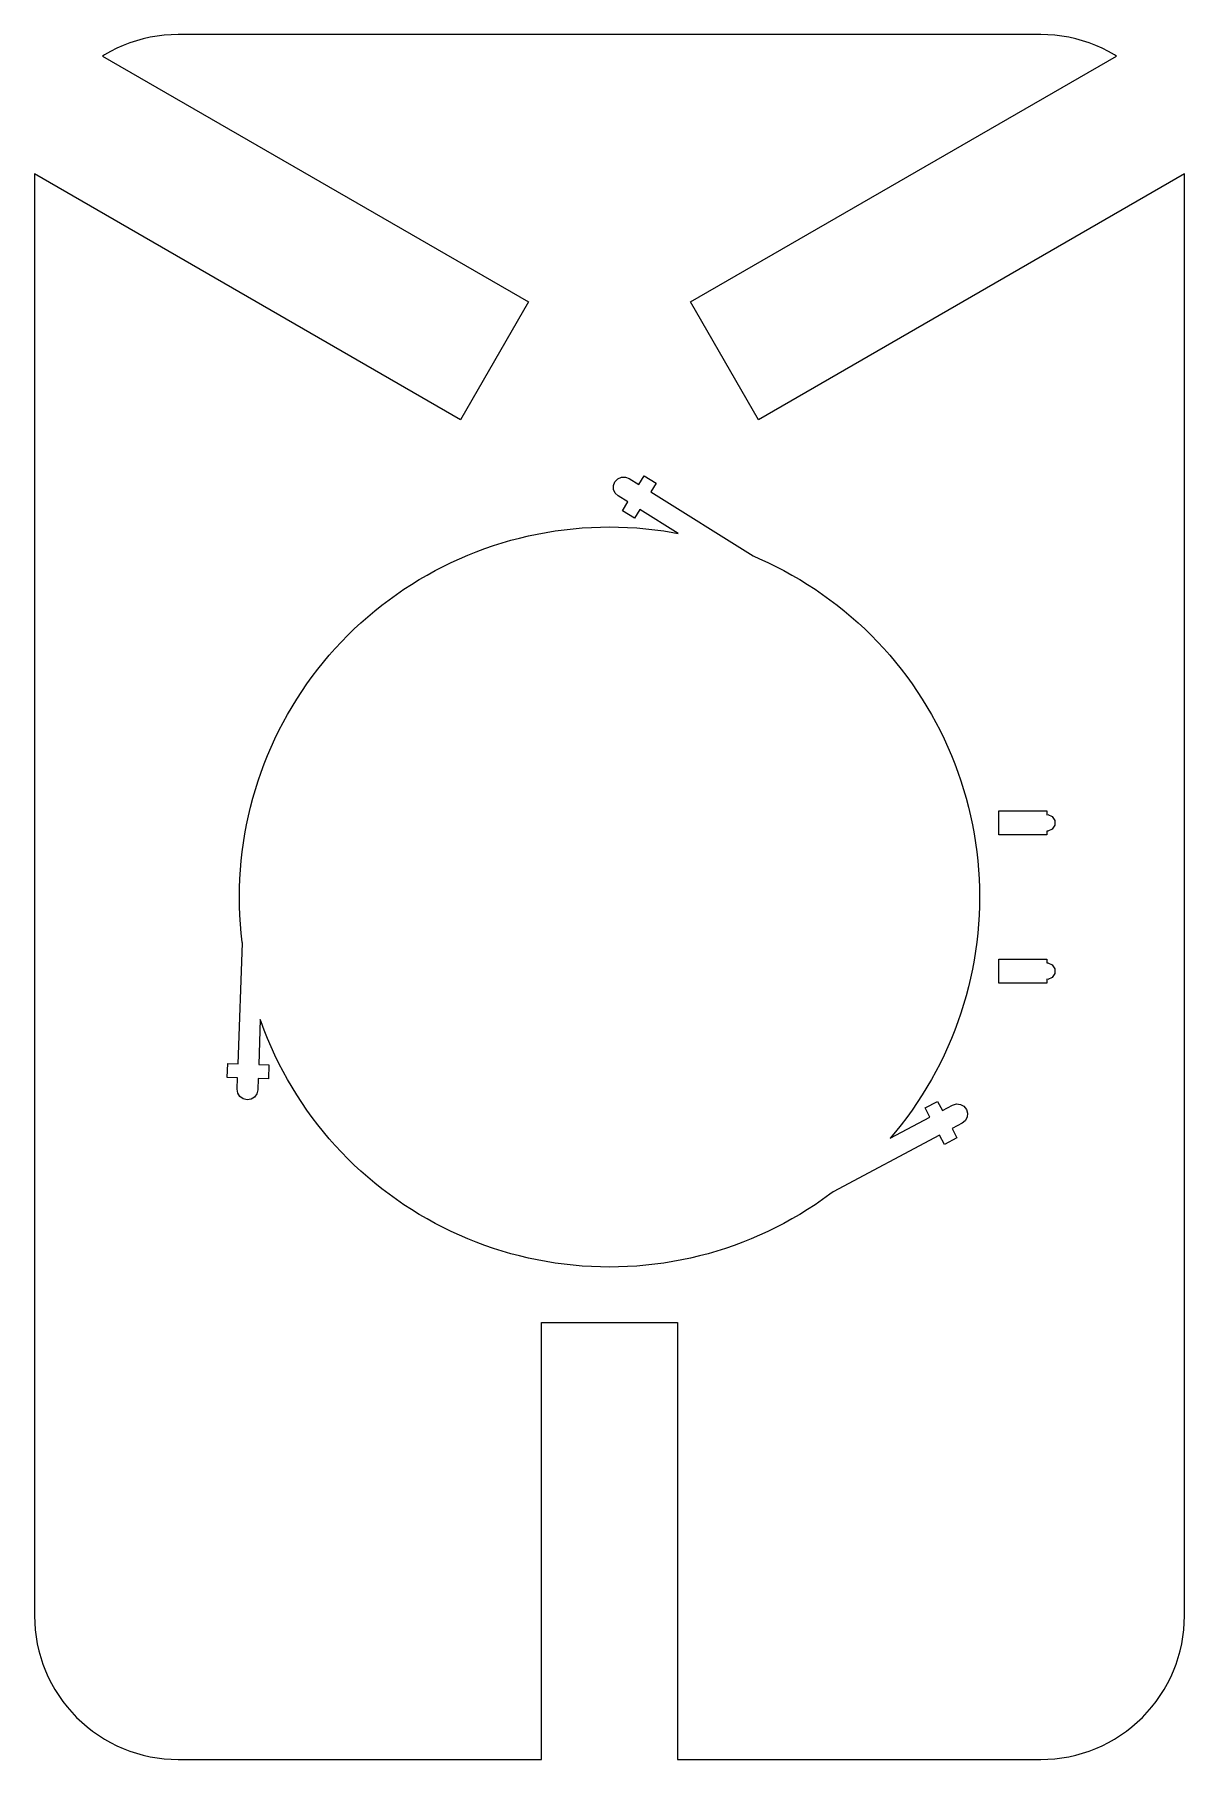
# Model space of a CAD drawing. Header units: metres. Extents: x -120 to 120, y -180 to 180.
import ezdxf

# ---------------------------------------------------------------- set-up
doc = ezdxf.new("R2010")
doc.units = ezdxf.units.M

msp = doc.modelspace()

# ---------------------------------------------------------------- linework, layer by layer
for p, q in [((-90, 180), (-91.472, 179.964)), ((90, 180), (-90, 180)), ((91.472, 179.964), (90, 180)), ((-104.142, 176.458), (-105.423, 175.732)), ((-102.827, 177.12), (-104.142, 176.458)), ((-101.481, 177.716), (-102.827, 177.12)), ((-100.107, 178.246), (-101.481, 177.716)), ((-98.7085, 178.708), (-100.107, 178.246)), ((-97.2894, 179.101), (-98.7085, 178.708)), ((-95.8527, 179.424), (-97.2894, 179.101)), ((-94.4019, 179.675), (-95.8527, 179.424)), ((-92.9405, 179.856), (-94.4019, 179.675)), ((-91.472, 179.964), (-92.9405, 179.856)), ((92.9405, 179.856), (91.472, 179.964)), ((94.4019, 179.675), (92.9405, 179.856)), ((95.8527, 179.424), (94.4019, 179.675)), ((97.2894, 179.101), (95.8527, 179.424)), ((98.7085, 178.708), (97.2894, 179.101)), ((100.107, 178.246), (98.7085, 178.708)), ((101.481, 177.716), (100.107, 178.246)), ((102.827, 177.12), (101.481, 177.716)), ((104.142, 176.458), (102.827, 177.12)), ((105.423, 175.732), (104.142, 176.458)), ((-105.423, 175.732), (-105.779, 175.507)), ((-105.779, 175.507), (-16.88, 124.181)), ((16.88, 124.181), (105.779, 175.507)), ((105.779, 175.507), (105.423, 175.732)), ((-119.978, 150.911), (-120, 150)), ((-120, 150), (-120, -150)), ((-31.08, 99.5858), (-119.978, 150.911)), ((119.978, 150.911), (31.08, 99.5858)), ((120, 150), (119.978, 150.911)), ((120, -150), (120, 150)), ((-16.88, 124.181), (-31.08, 99.5858)), ((31.08, 99.5858), (16.88, 124.181)), ((0.84265, 85.8877), (1.14026, 86.672)), ((1.14026, 86.672), (1.71536, 87.2828)), ((1.71536, 87.2828), (2.4804, 87.6269)), ((2.4804, 87.6269), (3.31891, 87.6521)), ((3.31891, 87.6521), (4.10324, 87.3545)), ((4.10324, 87.3545), (6.11823, 86.094)), ((6.11823, 86.094), (7.25849, 87.9167)), ((7.25849, 87.9167), (9.75639, 86.354)), ((0.86784, 85.0492), (0.84265, 85.8877)), ((1.21199, 84.2842), (0.86784, 85.0492)), ((1.82272, 83.709), (1.21199, 84.2842)), ((3.83772, 82.4485), (1.82272, 83.709)), ((9.75639, 86.354), (8.61613, 84.5313)), ((8.61613, 84.5313), (29.9496, 71.1855)), ((2.69746, 80.6258), (3.83772, 82.4485)), ((5.19536, 79.0632), (2.69746, 80.6258)), ((6.33562, 80.8859), (5.19536, 79.0632)), ((14.3257, 75.8874), (6.33562, 80.8859)), ((-16.9219, 75.3567), (-15.0675, 75.7493)), ((-15.0675, 75.7493), (-13.204, 76.0963)), ((-13.204, 76.0963), (-11.3325, 76.3974)), ((-11.3325, 76.3974), (-9.45418, 76.6525)), ((-9.45418, 76.6525), (-7.57019, 76.8614)), ((-7.57019, 76.8614), (-5.68164, 77.0241)), ((-5.68164, 77.0241), (-3.78966, 77.1403)), ((-3.78966, 77.1403), (-1.8954, 77.2101)), ((-1.8954, 77.2101), (0, 77.2333)), ((0, 77.2333), (1.8954, 77.2101)), ((1.8954, 77.2101), (3.78966, 77.1403)), ((3.78966, 77.1403), (5.68164, 77.0241)), ((5.68164, 77.0241), (7.57019, 76.8614)), ((7.57019, 76.8614), (9.45418, 76.6525)), ((9.45418, 76.6525), (11.3325, 76.3974)), ((11.3325, 76.3974), (13.204, 76.0963)), ((13.204, 76.0963), (14.3257, 75.8874)), ((-29.5559, 71.3543), (-27.7959, 72.0581)), ((-27.7959, 72.0581), (-26.0191, 72.7186)), ((-26.0191, 72.7186), (-24.2267, 73.3352)), ((-24.2267, 73.3352), (-22.4197, 73.9077)), ((-22.4197, 73.9077), (-20.5991, 74.4356)), ((-20.5991, 74.4356), (-18.7662, 74.9187)), ((-18.7662, 74.9187), (-16.9219, 75.3567)), ((-36.4075, 68.1137), (-34.725, 68.9867)), ((-34.725, 68.9867), (-33.0215, 69.8181)), ((-33.0215, 69.8181), (-31.2981, 70.6075)), ((-31.2981, 70.6075), (-29.5559, 71.3543)), ((29.9496, 71.1855), (31.2981, 70.6075)), ((31.2981, 70.6075), (33.0215, 69.8181)), ((33.0215, 69.8181), (34.725, 68.9867)), ((34.725, 68.9867), (36.4075, 68.1137)), ((-42.9085, 64.2172), (-41.3196, 65.2509)), ((-41.3196, 65.2509), (-39.7059, 66.2452)), ((-39.7059, 66.2452), (-38.0682, 67.1997)), ((-38.0682, 67.1997), (-36.4075, 68.1137)), ((36.4075, 68.1137), (38.0682, 67.1997)), ((38.0682, 67.1997), (39.7059, 66.2452)), ((39.7059, 66.2452), (41.3196, 65.2509)), ((41.3196, 65.2509), (42.9085, 64.2172)), ((-47.5164, 60.8866), (-46.0078, 62.0344)), ((-46.0078, 62.0344), (-44.4716, 63.1448)), ((-44.4716, 63.1448), (-42.9085, 64.2172)), ((42.9085, 64.2172), (44.4716, 63.1448)), ((44.4716, 63.1448), (46.0078, 62.0344)), ((46.0078, 62.0344), (47.5164, 60.8866)), ((-51.8667, 57.2261), (-50.4467, 58.4818)), ((-50.4467, 58.4818), (-48.9963, 59.7022)), ((-48.9963, 59.7022), (-47.5164, 60.8866)), ((47.5164, 60.8866), (48.9963, 59.7022)), ((48.9963, 59.7022), (50.4467, 58.4818)), ((50.4467, 58.4818), (51.8667, 57.2261)), ((-55.936, 53.2555), (-54.6122, 54.6122)), ((-54.6122, 54.6122), (-53.2555, 55.936)), ((-53.2555, 55.936), (-51.8667, 57.2261)), ((51.8667, 57.2261), (53.2555, 55.936)), ((53.2555, 55.936), (54.6122, 54.6122)), ((54.6122, 54.6122), (55.936, 53.2555)), ((-59.7022, 48.9963), (-58.4818, 50.4467)), ((-58.4818, 50.4467), (-57.2261, 51.8667)), ((-57.2261, 51.8667), (-55.936, 53.2555)), ((55.936, 53.2555), (57.2261, 51.8667)), ((57.2261, 51.8667), (58.4818, 50.4467)), ((58.4818, 50.4467), (59.7022, 48.9963)), ((-62.0344, 46.0078), (-60.8866, 47.5164)), ((-60.8866, 47.5164), (-59.7022, 48.9963)), ((59.7022, 48.9963), (60.8866, 47.5164)), ((60.8866, 47.5164), (62.0344, 46.0078)), ((-64.2172, 42.9085), (-63.1448, 44.4716)), ((-63.1448, 44.4716), (-62.0344, 46.0078)), ((62.0344, 46.0078), (63.1448, 44.4716)), ((63.1448, 44.4716), (64.2172, 42.9085)), ((-67.1997, 38.0682), (-66.2452, 39.7059)), ((-66.2452, 39.7059), (-65.2509, 41.3196)), ((-65.2509, 41.3196), (-64.2172, 42.9085)), ((64.2172, 42.9085), (65.2509, 41.3196)), ((65.2509, 41.3196), (66.2452, 39.7059)), ((66.2452, 39.7059), (67.1997, 38.0682)), ((-68.9867, 34.725), (-68.1137, 36.4075)), ((-68.1137, 36.4075), (-67.1997, 38.0682)), ((67.1997, 38.0682), (68.1137, 36.4075)), ((68.1137, 36.4075), (68.9867, 34.725)), ((-70.6075, 31.2981), (-69.8181, 33.0215)), ((-69.8181, 33.0215), (-68.9867, 34.725)), ((68.9867, 34.725), (69.8181, 33.0215)), ((69.8181, 33.0215), (70.6075, 31.2981)), ((-72.0581, 27.7959), (-71.3543, 29.5559)), ((-71.3543, 29.5559), (-70.6075, 31.2981)), ((70.6075, 31.2981), (71.3543, 29.5559)), ((71.3543, 29.5559), (72.0581, 27.7959)), ((-73.3352, 24.2267), (-72.7186, 26.0191)), ((-72.7186, 26.0191), (-72.0581, 27.7959)), ((72.0581, 27.7959), (72.7186, 26.0191)), ((72.7186, 26.0191), (73.3352, 24.2267)), ((-74.4356, 20.5991), (-73.9077, 22.4197)), ((-73.9077, 22.4197), (-73.3352, 24.2267)), ((73.3352, 24.2267), (73.9077, 22.4197)), ((73.9077, 22.4197), (74.4356, 20.5991)), ((-75.3567, 16.9219), (-74.9187, 18.7662)), ((-74.9187, 18.7662), (-74.4356, 20.5991)), ((74.4356, 20.5991), (74.9187, 18.7662)), ((74.9187, 18.7662), (75.3567, 16.9219)), ((-76.0963, 13.204), (-75.7493, 15.0675)), ((-75.7493, 15.0675), (-75.3567, 16.9219)), ((75.3567, 16.9219), (75.7493, 15.0675)), ((75.7493, 15.0675), (76.0963, 13.204)), ((81.2461, 12.9644), (81.2461, 17.9644)), ((81.2461, 17.9644), (91.2461, 17.9644)), ((91.2461, 17.9644), (91.2461, 17.1608)), ((91.2461, 17.1608), (91.4951, 17.1966)), ((91.4951, 17.1966), (92.3921, 16.787)), ((92.3921, 16.787), (92.9252, 15.9575)), ((92.9252, 14.9714), (92.3921, 14.1419)), ((92.9252, 15.9575), (92.9252, 14.9714)), ((-76.6525, 9.45418), (-76.3974, 11.3325)), ((-76.3974, 11.3325), (-76.0963, 13.204)), ((76.0963, 13.204), (76.3974, 11.3325)), ((76.3974, 11.3325), (76.6525, 9.45418)), ((91.2461, 12.9644), (81.2461, 12.9644)), ((91.4951, 13.7322), (91.2461, 13.768)), ((91.2461, 13.768), (91.2461, 12.9644)), ((92.3921, 14.1419), (91.4951, 13.7322)), ((-77.0241, 5.68164), (-76.8614, 7.57019)), ((-76.8614, 7.57019), (-76.6525, 9.45418)), ((76.6525, 9.45418), (76.8614, 7.57019)), ((76.8614, 7.57019), (77.0241, 5.68164)), ((-77.2101, 1.8954), (-77.1403, 3.78966)), ((-77.1403, 3.78966), (-77.0241, 5.68164)), ((77.0241, 5.68164), (77.1403, 3.78966)), ((77.1403, 3.78966), (77.2101, 1.8954)), ((-77.2333, 0), (-77.2101, 1.8954)), ((-77.2101, -1.8954), (-77.2333, 0)), ((77.2101, 1.8954), (77.2333, 0)), ((77.2333, 0), (77.2101, -1.8954)), ((-77.1403, -3.78966), (-77.2101, -1.8954)), ((77.2101, -1.8954), (77.1403, -3.78966)), ((-77.0241, -5.68164), (-77.1403, -3.78966)), ((-76.8614, -7.57019), (-77.0241, -5.68164)), ((77.0241, -5.68164), (76.8614, -7.57019)), ((77.1403, -3.78966), (77.0241, -5.68164)), ((-77.5143, -34.8039), (-76.6237, -9.66647)), ((-76.6525, -9.45418), (-76.8614, -7.57019)), ((-76.6237, -9.66647), (-76.6525, -9.45418)), ((76.6525, -9.45418), (76.3974, -11.3325)), ((76.8614, -7.57019), (76.6525, -9.45418)), ((76.0963, -13.204), (75.7493, -15.0675)), ((76.3974, -11.3325), (76.0963, -13.204)), ((81.2461, -17.9644), (81.2461, -12.9644)), ((81.2461, -12.9644), (91.2461, -12.9644)), ((91.2461, -12.9644), (91.2461, -13.768)), ((91.2461, -13.768), (91.4951, -13.7322)), ((91.4951, -13.7322), (92.3921, -14.1419)), ((92.3921, -14.1419), (92.9252, -14.9714)), ((75.3567, -16.9219), (74.9187, -18.7662)), ((75.7493, -15.0675), (75.3567, -16.9219)), ((91.2461, -17.9644), (81.2461, -17.9644)), ((91.4951, -17.1966), (91.2461, -17.1608)), ((91.2461, -17.1608), (91.2461, -17.9644)), ((92.3921, -16.787), (91.4951, -17.1966)), ((92.9252, -15.9575), (92.3921, -16.787)), ((92.9252, -14.9714), (92.9252, -15.9575)), ((74.4356, -20.5991), (73.9077, -22.4197)), ((74.9187, -18.7662), (74.4356, -20.5991)), ((73.3352, -24.2267), (72.7186, -26.0191)), ((73.9077, -22.4197), (73.3352, -24.2267)), ((-72.8834, -25.54), (-73.217, -34.9561)), ((-72.7186, -26.0191), (-72.8834, -25.54)), ((-72.0581, -27.7959), (-72.7186, -26.0191)), ((-71.3543, -29.5559), (-72.0581, -27.7959)), ((72.0581, -27.7959), (71.3543, -29.5559)), ((72.7186, -26.0191), (72.0581, -27.7959)), ((-70.6075, -31.2981), (-71.3543, -29.5559)), ((-69.8181, -33.0215), (-70.6075, -31.2981)), ((70.6075, -31.2981), (69.8181, -33.0215)), ((71.3543, -29.5559), (70.6075, -31.2981)), ((-79.7673, -37.6723), (-79.663, -34.7277)), ((-79.663, -34.7277), (-77.5143, -34.8039)), ((-73.217, -34.9561), (-71.0684, -35.0323)), ((-71.0684, -35.0323), (-71.1727, -37.9768)), ((-68.9867, -34.725), (-69.8181, -33.0215)), ((-68.1137, -36.4075), (-68.9867, -34.725)), ((68.9867, -34.725), (68.1137, -36.4075)), ((69.8181, -33.0215), (68.9867, -34.725)), ((-77.6187, -37.7484), (-79.7673, -37.6723)), ((-77.7028, -40.1237), (-77.6187, -37.7484)), ((-73.3214, -37.9007), (-73.4055, -40.276)), ((-71.1727, -37.9768), (-73.3214, -37.9007)), ((-67.1997, -38.0682), (-68.1137, -36.4075)), ((-66.2452, -39.7059), (-67.1997, -38.0682)), ((67.1997, -38.0682), (66.2452, -39.7059)), ((68.1137, -36.4075), (67.1997, -38.0682)), ((-77.5684, -40.9518), (-77.7028, -40.1237)), ((-77.1273, -41.6654), (-77.5684, -40.9518)), ((-76.4468, -42.1558), (-77.1273, -41.6654)), ((-75.6303, -42.3485), (-76.4468, -42.1558)), ((-74.8023, -42.2141), (-75.6303, -42.3485)), ((-74.0887, -41.773), (-74.8023, -42.2141)), ((-73.5982, -41.0925), (-74.0887, -41.773)), ((-73.4055, -40.276), (-73.5982, -41.0925)), ((-65.2509, -41.3196), (-66.2452, -39.7059)), ((-64.2172, -42.9085), (-65.2509, -41.3196)), ((-63.1448, -44.4716), (-64.2172, -42.9085)), ((64.2172, -42.9085), (63.1448, -44.4716)), ((65.2509, -41.3196), (64.2172, -42.9085)), ((66.2452, -39.7059), (65.2509, -41.3196)), ((65.873, -44.0309), (68.4753, -42.649)), ((68.4753, -42.649), (69.4836, -44.5478)), ((71.5828, -43.433), (72.3862, -43.1917)), ((72.3862, -43.1917), (73.2208, -43.2762)), ((-62.0344, -46.0078), (-63.1448, -44.4716)), ((-60.8866, -47.5164), (-62.0344, -46.0078)), ((58.5674, -50.3449), (66.8814, -45.9297)), ((62.0344, -46.0078), (60.8866, -47.5164)), ((63.1448, -44.4716), (62.0344, -46.0078)), ((66.8814, -45.9297), (65.873, -44.0309)), ((69.4836, -44.5478), (71.5828, -43.433)), ((73.2208, -43.2762), (73.9596, -43.6736)), ((74.2495, -46.7003), (73.5996, -47.2308)), ((73.9596, -43.6736), (74.49, -44.3235)), ((74.6469, -45.9615), (74.2495, -46.7003)), ((74.49, -44.3235), (74.7314, -45.1269)), ((74.7314, -45.1269), (74.6469, -45.9615)), ((-59.7022, -48.9963), (-60.8866, -47.5164)), ((-58.4818, -50.4467), (-59.7022, -48.9963)), ((68.8982, -49.7274), (46.6646, -61.5347)), ((59.7022, -48.9963), (58.5674, -50.3449)), ((60.8866, -47.5164), (59.7022, -48.9963)), ((69.9066, -51.6263), (68.8982, -49.7274)), ((72.5088, -50.2444), (69.9066, -51.6263)), ((73.5996, -47.2308), (71.5004, -48.3455)), ((71.5004, -48.3455), (72.5088, -50.2444)), ((-57.2261, -51.8667), (-58.4818, -50.4467)), ((-55.936, -53.2555), (-57.2261, -51.8667)), ((-54.6122, -54.6122), (-55.936, -53.2555)), ((-53.2555, -55.936), (-54.6122, -54.6122)), ((-51.8667, -57.2261), (-53.2555, -55.936)), ((-50.4467, -58.4818), (-51.8667, -57.2261)), ((-48.9963, -59.7022), (-50.4467, -58.4818)), ((-47.5164, -60.8866), (-48.9963, -59.7022)), ((-46.0078, -62.0344), (-47.5164, -60.8866)), ((-44.4716, -63.1448), (-46.0078, -62.0344)), ((-42.9085, -64.2172), (-44.4716, -63.1448)), ((-41.3196, -65.2509), (-42.9085, -64.2172)), ((42.9085, -64.2172), (41.3196, -65.2509)), ((44.4716, -63.1448), (42.9085, -64.2172)), ((46.0078, -62.0344), (44.4716, -63.1448)), ((46.6646, -61.5347), (46.0078, -62.0344)), ((-39.7059, -66.2452), (-41.3196, -65.2509)), ((-38.0682, -67.1997), (-39.7059, -66.2452)), ((-36.4075, -68.1137), (-38.0682, -67.1997)), ((-34.725, -68.9867), (-36.4075, -68.1137)), ((36.4075, -68.1137), (34.725, -68.9867)), ((38.0682, -67.1997), (36.4075, -68.1137)), ((39.7059, -66.2452), (38.0682, -67.1997)), ((41.3196, -65.2509), (39.7059, -66.2452)), ((-33.0215, -69.8181), (-34.725, -68.9867)), ((-31.2981, -70.6075), (-33.0215, -69.8181)), ((-29.5559, -71.3543), (-31.2981, -70.6075)), ((-27.7959, -72.0581), (-29.5559, -71.3543)), ((29.5559, -71.3543), (27.7959, -72.0581)), ((31.2981, -70.6075), (29.5559, -71.3543)), ((33.0215, -69.8181), (31.2981, -70.6075)), ((34.725, -68.9867), (33.0215, -69.8181)), ((-26.0191, -72.7186), (-27.7959, -72.0581)), ((-24.2267, -73.3352), (-26.0191, -72.7186)), ((-22.4197, -73.9077), (-24.2267, -73.3352)), ((-20.5991, -74.4356), (-22.4197, -73.9077)), ((-18.7662, -74.9187), (-20.5991, -74.4356)), ((-16.9219, -75.3567), (-18.7662, -74.9187)), ((-15.0675, -75.7493), (-16.9219, -75.3567)), ((16.9219, -75.3567), (15.0675, -75.7493)), ((18.7662, -74.9187), (16.9219, -75.3567)), ((20.5991, -74.4356), (18.7662, -74.9187)), ((22.4197, -73.9077), (20.5991, -74.4356)), ((24.2267, -73.3352), (22.4197, -73.9077)), ((26.0191, -72.7186), (24.2267, -73.3352)), ((27.7959, -72.0581), (26.0191, -72.7186)), ((-13.204, -76.0963), (-15.0675, -75.7493)), ((-11.3325, -76.3974), (-13.204, -76.0963)), ((-9.45418, -76.6525), (-11.3325, -76.3974)), ((-7.57019, -76.8614), (-9.45418, -76.6525)), ((-5.68164, -77.0241), (-7.57019, -76.8614)), ((-3.78966, -77.1403), (-5.68164, -77.0241)), ((-1.8954, -77.2101), (-3.78966, -77.1403)), ((0, -77.2333), (-1.8954, -77.2101)), ((1.8954, -77.2101), (0, -77.2333)), ((3.78966, -77.1403), (1.8954, -77.2101)), ((5.68164, -77.0241), (3.78966, -77.1403)), ((7.57019, -76.8614), (5.68164, -77.0241)), ((9.45418, -76.6525), (7.57019, -76.8614)), ((11.3325, -76.3974), (9.45418, -76.6525)), ((13.204, -76.0963), (11.3325, -76.3974)), ((15.0675, -75.7493), (13.204, -76.0963)), ((-14.2, -180), (-14.2, -88.7667)), ((-14.2, -88.7667), (14.2, -88.7667)), ((14.2, -88.7667), (14.2, -180)), ((-120, -150), (-119.964, -151.472)), ((119.964, -151.472), (120, -150)), ((-119.964, -151.472), (-119.856, -152.941)), ((-119.856, -152.941), (-119.675, -154.402)), ((-119.675, -154.402), (-119.424, -155.853)), ((119.424, -155.853), (119.675, -154.402)), ((119.675, -154.402), (119.856, -152.941)), ((119.856, -152.941), (119.964, -151.472)), ((-119.424, -155.853), (-119.101, -157.289)), ((-119.101, -157.289), (-118.708, -158.709)), ((118.708, -158.709), (119.101, -157.289)), ((119.101, -157.289), (119.424, -155.853)), ((-118.708, -158.709), (-118.246, -160.107)), ((-118.246, -160.107), (-117.716, -161.481)), ((-117.716, -161.481), (-117.12, -162.827)), ((117.12, -162.827), (117.716, -161.481)), ((117.716, -161.481), (118.246, -160.107)), ((118.246, -160.107), (118.708, -158.709)), ((-117.12, -162.827), (-116.458, -164.142)), ((-116.458, -164.142), (-115.732, -165.423)), ((-115.732, -165.423), (-114.944, -166.667)), ((114.944, -166.667), (115.732, -165.423)), ((115.732, -165.423), (116.458, -164.142)), ((116.458, -164.142), (117.12, -162.827)), ((-114.944, -166.667), (-114.096, -167.871)), ((-114.096, -167.871), (-113.19, -169.032)), ((-113.19, -169.032), (-112.229, -170.147)), ((112.229, -170.147), (113.19, -169.032)), ((113.19, -169.032), (114.096, -167.871)), ((114.096, -167.871), (114.944, -166.667)), ((-112.229, -170.147), (-111.213, -171.213)), ((-111.213, -171.213), (-110.147, -172.229)), ((-110.147, -172.229), (-109.032, -173.19)), ((109.032, -173.19), (110.147, -172.229)), ((110.147, -172.229), (111.213, -171.213)), ((111.213, -171.213), (112.229, -170.147)), ((-109.032, -173.19), (-107.871, -174.096)), ((-107.871, -174.096), (-106.667, -174.944)), ((-106.667, -174.944), (-105.423, -175.732)), ((-105.423, -175.732), (-104.142, -176.458)), ((104.142, -176.458), (105.423, -175.732)), ((105.423, -175.732), (106.667, -174.944)), ((106.667, -174.944), (107.871, -174.096)), ((107.871, -174.096), (109.032, -173.19)), ((-104.142, -176.458), (-102.827, -177.12)), ((-102.827, -177.12), (-101.481, -177.716)), ((-101.481, -177.716), (-100.107, -178.246)), ((-100.107, -178.246), (-98.7085, -178.708)), ((-98.7085, -178.708), (-97.2894, -179.101)), ((-97.2894, -179.101), (-95.8527, -179.424)), ((-95.8527, -179.424), (-94.4019, -179.675)), ((-94.4019, -179.675), (-92.9405, -179.856)), ((-92.9405, -179.856), (-91.472, -179.964)), ((-91.472, -179.964), (-90, -180)), ((-90, -180), (-90, -180)), ((-90, -180), (-90, -180)), ((-90, -180), (-14.2, -180)), ((14.2, -180), (90, -180)), ((90, -180), (91.472, -179.964)), ((91.472, -179.964), (92.9405, -179.856)), ((92.9405, -179.856), (94.4019, -179.675)), ((94.4019, -179.675), (95.8527, -179.424)), ((95.8527, -179.424), (97.2894, -179.101)), ((97.2894, -179.101), (98.7085, -178.708)), ((98.7085, -178.708), (100.107, -178.246)), ((100.107, -178.246), (101.481, -177.716)), ((101.481, -177.716), (102.827, -177.12)), ((102.827, -177.12), (104.142, -176.458))]:
    msp.add_line(p, q)

doc.saveas('drawing.dxf')
